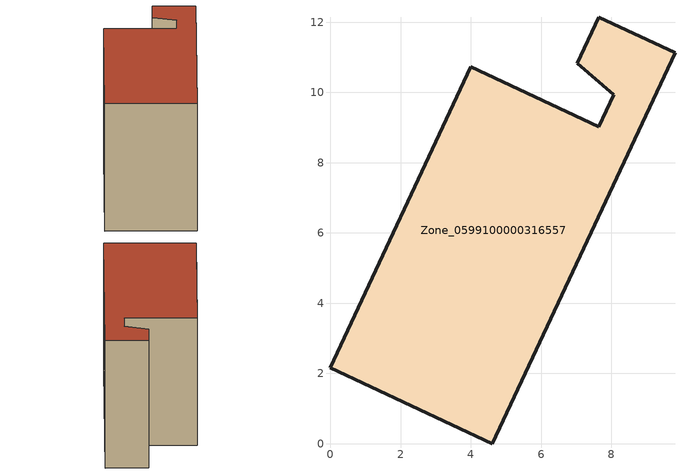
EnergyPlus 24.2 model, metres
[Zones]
Zone_0599100000316557
 floor ground (C_G): 0,2.17 4,10.73 7.64,9.02 8.07,9.94 7.02,10.83 7.64,12.14 9.81,11.13 4.61,0 z0
 wall outside (C_F): 4,10.73 0,2.17 4.61,0 9.81,11.13 7.64,12.14 7.02,10.83 8.07,9.94 7.64,9.02 4,10.73 z0:7.81
 roof outside (C_R): 8.07,9.94 7.64,9.02 4,10.73 0,2.17 4.61,0 9.81,11.13 7.64,12.14 7.02,10.83 z7.81
[BUILDING]
Pand.0599100000316557: North Axis=0; Terrain=City; Loads Convergence Tolerance Value=0.04; Temperature Convergence Tolerance Value=0.4; Solar Distribution=FullExterior; Maximum Number of Warmup Days=25; Minimum Number of Warmup Days=1
[Site:Location]
Rotterdam.The.Hague.AP_ZH_NLD Design_Conditions: Latitude=51.96; Longitude=4.45; Time Zone=1; Elevation=-4.5
[SITE:GROUNDTEMPERATURE:BUILDINGSURFACE]
18, 18, 18, 18, 18, 18, 18, 18, 18, 18, 18, 18
[MATERIAL] Thermal Absorptance=0.9; Solar Absorptance=0.7; Visible Absorptance=0.7
Name | Roughness | Thickness | Conductivity | Density | Specific Heat
G.TI.1975-1991 | MediumSmooth | 0.15 | 0.288461 | 540 | 1210
F.TI.1975-1991 | Rough | 0.3 | 0.230769 | 1920 | 840
R.TI.1975-1991 | MediumRough | 0.2 | 0.153846 | 1500 | 1000
[CONSTRUCTION]
C_G: G.TI.1975-1991
C_F: F.TI.1975-1991
C_R: R.TI.1975-1991
[ZONE]
Zone_0599100000316557: Type=1; Multiplier=1; Ceiling Height=Autocalculate; Volume=Autocalculate; Floor Area=autocalculate; Part of Total Floor Area=Yes
[ZONEINFILTRATION:DESIGNFLOWRATE]
Infil_Zone_0599100000316557: Zone or ZoneList or Space or SpaceList=Zone_0599100000316557; Schedule=AlwaysOn; Design Flow Rate Calculation Method=Flow/Area; Flow Rate per Floor Area=0.003; Constant Term Coefficient=1; Temperature Term Coefficient=0; Velocity Term Coefficient=0; Velocity Squared Term Coefficient=0
[HVACTEMPLATE:ZONE:IDEALLOADSAIRSYSTEM]
Zone_0599100000316557: Maximum Heating Supply Air Temperature=50; Minimum Cooling Supply Air Temperature=13; Maximum Heating Supply Air Humidity Ratio=0.0156; Minimum Cooling Supply Air Humidity Ratio=0.0077; Heating Limit=NoLimit; Cooling Limit=NoLimit; Dehumidification Control Type=ConstantSensibleHeatRatio; Cooling Sensible Heat Ratio=0.7; Dehumidification Setpoint=60; Humidification Control Type=None; Humidification Setpoint=30; Outdoor Air Method=None; Outdoor Air Flow Rate per Person=0.00944; Outdoor Air Flow Rate per Zone Floor Area=0; Outdoor Air Flow Rate per Zone=0; Demand Controlled Ventilation Type=None; Outdoor Air Economizer Type=NoEconomizer; Heat Recovery Type=None; Sensible Heat Recovery Effectiveness=0.7; Latent Heat Recovery Effectiveness=0.65
[ZONECONTROL:THERMOSTAT]
ThermostatControl_Zone_0599100000316557: Zone or ZoneList=Zone_0599100000316557; Control Type Schedule=DualSetpointControlType; Control 1=Thermostat_Zone_0599100000316557; Temperature Difference Between Cutout And Setpoint=0
[THERMOSTATSETPOINT:DUALSETPOINT]
Thermostat_Zone_0599100000316557: Heating Setpoint Temperature Schedule=HeatingSetpoint_Zone_0599100000316557; Cooling Setpoint Temperature Schedule=CoolingSetpoint_Zone_0599100000316557
[SCHEDULE:COMPACT]
HeatingSetpoint_Zone_0599100000316557: Through: 12/31, For: AllDays, Until: 24:00, 21
CoolingSetpoint_Zone_0599100000316557: Through: 12/31, For: AllDays, Until: 24:00, 24
DualSetpointControlType: Through: 12/31, For: AllDays, Until: 24:00, 4
AlwaysOn: Through: 12/31, For: AllDays, Until: 24:00, 1
